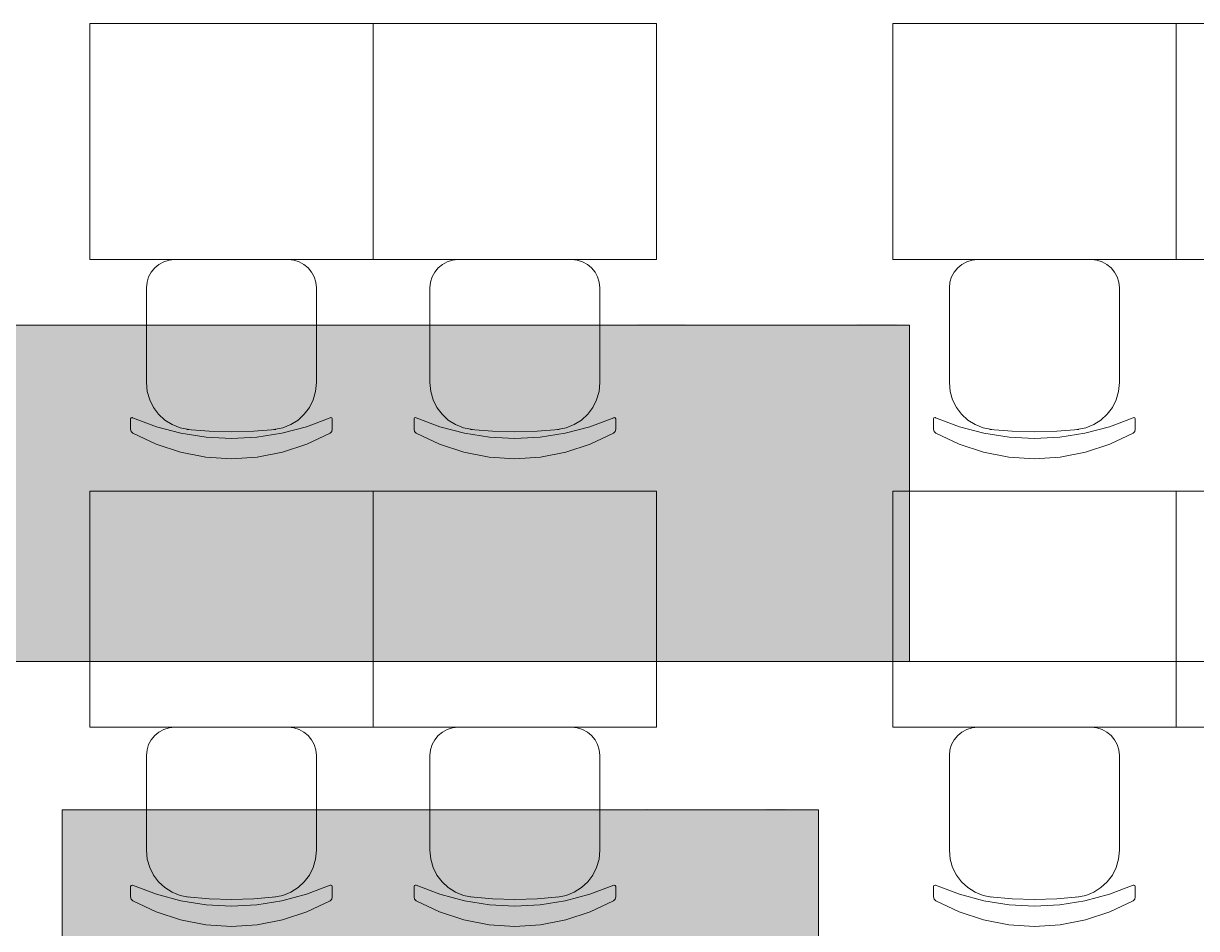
# Model space of a CAD drawing. Header units: millimetres. Extents: x 0 to 1189, y 0 to 841.
# Drawn here: x 262.12 to 286.95, y 503.91 to 523.07 of the extents above; entities that cross this region are included whole.
import ezdxf

# ---------------------------------------------------------------- set-up
doc = ezdxf.new("R2010")
doc.units = ezdxf.units.MM

msp = doc.modelspace()

# ---------------------------------------------------------------- hatches: boundary and pattern name
at = {"true_color": 0xffffff}
h = msp.add_hatch(color=7, dxfattribs=at)
h.dxf.hatch_style = 2
h.paths.add_polyline_path([(249.334381, 516.68456), (280.877429, 516.68456), (280.877429, 509.566549), (249.334381, 509.566549)])
at = {"true_color": 0x0077b0}
h = msp.add_hatch(color=144, dxfattribs=at)
h.dxf.hatch_style = 2
h.paths.add_polyline_path([(275.11937, 516.702081), (276.129748, 516.702081), (276.203473, 516.676519), (276.228415, 516.600106), (276.228415, 514.78275), (276.203473, 514.707991), (276.129748, 514.684082), (276.053335, 514.707991), (276.027773, 514.78275), (276.027773, 516.498683), (275.220794, 516.498683), (275.220794, 514.78275), (275.195507, 514.707991), (275.11937, 514.684082), (275.043233, 514.707991), (275.017946, 514.78275), (275.017946, 516.600106), (275.043233, 516.676519)])
h = msp.add_hatch(color=144, dxfattribs=at)
h.dxf.hatch_style = 2
h.paths.add_polyline_path([(276.633251, 514.78275), (276.633251, 516.600106), (276.658538, 516.676519), (276.734674, 516.702081), (276.810811, 516.676519), (276.836098, 516.600106), (276.836098, 515.894551), (277.643077, 515.894551), (277.643077, 516.600106), (277.66864, 516.676519), (277.745052, 516.702081), (277.818777, 516.676519), (277.84372, 516.600106), (277.84372, 514.78275), (277.818777, 514.707991), (277.745052, 514.684082), (277.66864, 514.707991), (277.643077, 514.78275), (277.643077, 515.691704), (276.836098, 515.691704), (276.836098, 514.78275), (276.810811, 514.707991), (276.734674, 514.684082), (276.658538, 514.707991)])
h = msp.add_hatch(color=144, dxfattribs=at)
h.dxf.hatch_style = 2
h.paths.add_polyline_path([(280.456036, 516.504195), (279.871748, 516.504195), (279.871748, 516.391747), (279.84715, 516.317746), (279.775836, 516.292528), (279.697288, 516.318091), (279.671657, 516.394503), (279.674413, 516.60617), (279.6997, 516.682306), (279.775836, 516.707593), (280.583367, 516.707593), (280.65723, 516.682651), (280.68479, 516.608926), (280.679278, 516.58357), (280.275789, 514.765662), (280.243474, 514.707233), (280.179326, 514.686838), (280.103396, 514.712332), (280.077902, 514.788262), (280.077902, 514.810862)])
h = msp.add_hatch(color=144, dxfattribs=at)
h.dxf.hatch_style = 2
h.paths.add_polyline_path([(279.156958, 515.186239), (278.349979, 515.186239), (278.273842, 515.211802), (278.248555, 515.288214), (278.273842, 515.364351), (278.349979, 515.389638), (279.156958, 515.389638), (279.233095, 515.364351), (279.258382, 515.288214), (279.233095, 515.211802)])
h = msp.add_hatch(color=144, dxfattribs=at)
h.paths.add_polyline_path([(264.42867, 513.408542), (264.551178, 513.482267), (264.662937, 513.50721), (264.724122, 513.525538), (264.778692, 513.577765), (264.819275, 513.644187), (264.83216, 513.710608), (264.817346, 513.788743), (264.77318, 513.854475), (264.707447, 513.897263), (264.629313, 513.910699), (264.550764, 513.89623), (264.485445, 513.854475), (264.443209, 513.788743), (264.42867, 513.710608)])
h.paths.add_polyline_path([(264.931379, 513.467522), (265.056367, 513.391523), (265.15407, 513.281212), (265.21491, 513.148506), (265.235649, 513.005053), (265.235649, 512.598256), (265.226184, 512.497823), (265.19796, 512.404573), (265.151236, 512.319281), (265.08627, 512.242722), (265.009711, 512.178187), (264.924419, 512.13241), (264.831169, 512.105133), (264.730736, 512.096099), (264.629097, 512.105133), (264.535675, 512.13241), (264.450211, 512.178187), (264.372446, 512.242722), (264.307911, 512.320443), (264.262134, 512.405606), (264.234858, 512.49821), (264.225823, 512.598256), (264.225823, 513.710608), (264.255313, 513.867084), (264.344334, 513.998343), (264.474008, 514.084746), (264.629313, 514.114098), (264.785789, 514.084401), (264.917047, 513.995587), (265.00345, 513.86674), (265.032802, 513.710608), (265.007308, 513.573149)])
h.paths.add_polyline_path([(265.032802, 512.601012), (265.032802, 513.005053), (265.011305, 513.120532), (264.945159, 513.219475), (264.847663, 513.285139), (264.730736, 513.306567), (264.61381, 513.285139), (264.516313, 513.219475), (264.450168, 513.120532), (264.42867, 513.005053), (264.42867, 512.601012), (264.450168, 512.483465), (264.516313, 512.386589), (264.61381, 512.319548), (264.730736, 512.296741), (264.847663, 512.319548), (264.945159, 512.386589), (265.011305, 512.484499)])
h = msp.add_hatch(color=144, dxfattribs=at)
h.paths.add_polyline_path([(262.120369, 512.598256), (262.120369, 513.002297), (262.129404, 513.103936), (262.156681, 513.197358), (262.202457, 513.282822), (262.266993, 513.360587), (262.344757, 513.425122), (262.430221, 513.470898), (262.523644, 513.498175), (262.625283, 513.50721), (262.820344, 513.471243), (262.983573, 513.363343), (263.048108, 513.285535), (263.093884, 513.199769), (263.121161, 513.105529), (263.130196, 513.002297), (263.130196, 512.598256), (263.12073, 512.49821), (263.092506, 512.405606), (263.045782, 512.320443), (262.980816, 512.242722), (262.904258, 512.178187), (262.818966, 512.13241), (262.725716, 512.105133), (262.625283, 512.096099), (262.523644, 512.105133), (262.430221, 512.13241), (262.344757, 512.178187), (262.266993, 512.242722), (262.202457, 512.320443), (262.156681, 512.405606), (262.129404, 512.49821)])
h.paths.add_polyline_path([(262.927349, 512.601012), (262.927349, 513.005053), (262.905851, 513.120532), (262.839705, 513.219475), (262.742209, 513.285139), (262.625283, 513.306567), (262.508356, 513.285139), (262.41086, 513.219475), (262.344714, 513.120532), (262.323217, 513.005053), (262.323217, 512.601012), (262.344714, 512.483465), (262.41086, 512.386589), (262.508356, 512.319548), (262.625283, 512.296741), (262.742209, 512.319548), (262.839705, 512.386589), (262.905851, 512.484499)])
h = msp.add_hatch(color=144, dxfattribs=at)
h.paths.add_polyline_path([(266.145137, 513.306567), (266.028211, 513.285139), (265.930715, 513.219475), (265.864569, 513.121566), (265.843072, 513.005053), (265.843072, 512.903078), (266.447203, 512.903078), (266.447203, 513.005053), (266.425706, 513.121566), (266.35956, 513.219475), (266.262064, 513.285139)])
h.paths.add_polyline_path([(265.843072, 512.700231), (265.843072, 512.499588), (265.857954, 512.422487), (265.902603, 512.355721), (265.967577, 512.311348), (266.043714, 512.296741), (266.548627, 512.296741), (266.624764, 512.271178), (266.650051, 512.194766), (266.624764, 512.120008), (266.548627, 512.096099), (266.043714, 512.096099), (265.887375, 512.124417), (265.758736, 512.211854), (265.669714, 512.341872), (265.640224, 512.499588), (265.640224, 513.002297), (265.649259, 513.103936), (265.676536, 513.197358), (265.722312, 513.282822), (265.786848, 513.360587), (265.864612, 513.425122), (265.950076, 513.470898), (266.043499, 513.498175), (266.145137, 513.50721), (266.340199, 513.471243), (266.503427, 513.363343), (266.567963, 513.285578), (266.613739, 513.200114), (266.641016, 513.106692), (266.650051, 513.005053), (266.650051, 512.700231)])
h = msp.add_hatch(color=144, dxfattribs=at)
h.paths.add_polyline_path([(267.054626, 513.408542), (267.079913, 513.482267), (267.156049, 513.50721), (267.660962, 513.50721), (267.817301, 513.477858), (267.945941, 513.391455), (268.034962, 513.260403), (268.064452, 513.10372), (268.064452, 512.499588), (268.034962, 512.342905), (267.945941, 512.211854), (267.817301, 512.124417), (267.660962, 512.096099), (267.257473, 512.096099), (267.257473, 511.587878), (267.232186, 511.51436), (267.156049, 511.489211), (267.079913, 511.51436), (267.054626, 511.587878)])
h.paths.add_polyline_path([(267.257473, 513.303811), (267.257473, 512.296741), (267.660962, 512.296741), (267.738133, 512.311348), (267.802074, 512.355721), (267.846722, 512.421453), (267.861605, 512.499588), (267.861605, 513.10372), (267.847066, 513.181855), (267.80483, 513.247587), (267.739511, 513.290582), (267.660962, 513.303811)])
h = msp.add_hatch(color=144, dxfattribs=at)
h.dxf.hatch_style = 2
h.paths.add_polyline_path([(269.095207, 512.801654), (269.462317, 512.251541), (269.478853, 512.194766), (269.453566, 512.120008), (269.37743, 512.096099), (269.328854, 512.106778), (269.293094, 512.138542), (268.97394, 512.6181), (268.654786, 512.138542), (268.619026, 512.106778), (268.570451, 512.096099), (268.499895, 512.124211), (268.469027, 512.194766), (268.485563, 512.251541), (268.852673, 512.801654), (268.485563, 513.349011), (268.469027, 513.408542), (268.494314, 513.482267), (268.570451, 513.50721), (268.619026, 513.49653), (268.654786, 513.464766), (268.97394, 512.985209), (269.293094, 513.464766), (269.328854, 513.49653), (269.37743, 513.50721), (269.453566, 513.483301), (269.478853, 513.408542), (269.462317, 513.349011)])
h = msp.add_hatch(color=144, dxfattribs=at)
h.paths.add_polyline_path([(270.690407, 513.303811), (270.286918, 513.303811), (270.20837, 513.289549), (270.143051, 513.247587), (270.100814, 513.181855), (270.086275, 513.10372), (270.086275, 512.499588), (270.101158, 512.422487), (270.145807, 512.355721), (270.210781, 512.311348), (270.286918, 512.296741), (270.489765, 512.296741), (270.566935, 512.311348), (270.630876, 512.355721), (270.675525, 512.421453), (270.690407, 512.499588)])
h.paths.add_polyline_path([(271.093897, 512.194766), (271.068955, 512.120008), (270.995229, 512.096099), (270.865625, 512.12173), (270.763719, 512.200278), (270.638524, 512.12173), (270.489765, 512.096099), (270.286918, 512.096099), (270.130579, 512.124417), (270.00194, 512.211854), (269.912918, 512.341872), (269.883428, 512.499588), (269.883428, 513.10372), (269.912918, 513.260403), (270.00194, 513.391455), (270.130579, 513.477858), (270.286918, 513.50721), (270.791831, 513.50721), (270.867968, 513.482267), (270.893255, 513.408542), (270.893255, 512.398165), (270.918817, 512.322028), (270.995229, 512.296741), (271.068955, 512.271178)])
h = msp.add_hatch(color=144, dxfattribs=at)
h.dxf.hatch_style = 2
h.paths.add_polyline_path([(272.189869, 512.194766), (272.189869, 513.408542), (272.215156, 513.482267), (272.291293, 513.50721), (272.796206, 513.50721), (272.950477, 513.477858), (273.081184, 513.391455), (273.170205, 513.260403), (273.199695, 513.10372), (273.199695, 512.194766), (273.174408, 512.120008), (273.098272, 512.096099), (273.022135, 512.120008), (272.996848, 512.194766), (272.996848, 513.10372), (272.98231, 513.181855), (272.940073, 513.247587), (272.874754, 513.290582), (272.796206, 513.303811), (272.392716, 513.303811), (272.392716, 512.194766), (272.367429, 512.120008), (272.291293, 512.096099), (272.215156, 512.120008)])
h = msp.add_hatch(color=144, dxfattribs=at)
h.paths.add_polyline_path([(273.60427, 513.408542), (273.629557, 513.482267), (273.705694, 513.50721), (274.210607, 513.50721), (274.366946, 513.477858), (274.495585, 513.391455), (274.584607, 513.260403), (274.614097, 513.10372), (274.614097, 512.499588), (274.584607, 512.342905), (274.495585, 512.211854), (274.366946, 512.124417), (274.210607, 512.096099), (273.807118, 512.096099), (273.807118, 511.587878), (273.781831, 511.51436), (273.705694, 511.489211), (273.629557, 511.51436), (273.60427, 511.587878)])
h.paths.add_polyline_path([(273.807118, 513.303811), (273.807118, 512.296741), (274.210607, 512.296741), (274.287777, 512.311348), (274.351718, 512.355721), (274.396367, 512.421453), (274.41125, 512.499588), (274.41125, 513.10372), (274.396711, 513.181855), (274.354474, 513.247587), (274.289155, 513.290582), (274.210607, 513.303811)])
h = msp.add_hatch(color=144, dxfattribs=at)
h.paths.add_polyline_path([(275.018672, 512.598256), (275.018672, 513.002297), (275.027706, 513.103936), (275.054983, 513.197358), (275.10076, 513.282822), (275.165295, 513.360587), (275.243059, 513.425122), (275.328524, 513.470898), (275.421946, 513.498175), (275.523585, 513.50721), (275.718646, 513.471243), (275.881875, 513.363343), (275.94641, 513.285535), (275.992187, 513.199769), (276.019463, 513.105529), (276.028498, 513.002297), (276.028498, 512.598256), (276.019033, 512.49821), (275.990809, 512.405606), (275.944085, 512.320443), (275.879119, 512.242722), (275.80256, 512.178187), (275.717268, 512.13241), (275.624018, 512.105133), (275.523585, 512.096099), (275.421946, 512.105133), (275.328524, 512.13241), (275.243059, 512.178187), (275.165295, 512.242722), (275.10076, 512.320443), (275.054983, 512.405606), (275.027706, 512.49821)])
h.paths.add_polyline_path([(275.825651, 512.601012), (275.825651, 513.005053), (275.804153, 513.120532), (275.738008, 513.219475), (275.640511, 513.285139), (275.523585, 513.306567), (275.406658, 513.285139), (275.309162, 513.219475), (275.243016, 513.120532), (275.221519, 513.005053), (275.221519, 512.601012), (275.243016, 512.483465), (275.309162, 512.386589), (275.406658, 512.319548), (275.523585, 512.296741), (275.640511, 512.319548), (275.738008, 512.386589), (275.804153, 512.484499)])
h = msp.add_hatch(color=144, dxfattribs=at)
h.paths.add_polyline_path([(276.937986, 513.306567), (276.82106, 513.285139), (276.723563, 513.219475), (276.657418, 513.121566), (276.63592, 513.005053), (276.63592, 512.903078), (277.240052, 512.903078), (277.240052, 513.005053), (277.218555, 513.121566), (277.152409, 513.219475), (277.054913, 513.285139)])
h.paths.add_polyline_path([(276.63592, 512.700231), (276.63592, 512.499588), (276.650803, 512.422487), (276.695451, 512.355721), (276.760426, 512.311348), (276.836563, 512.296741), (277.341476, 512.296741), (277.417612, 512.271178), (277.442899, 512.194766), (277.417612, 512.120008), (277.341476, 512.096099), (276.836563, 512.096099), (276.680224, 512.124417), (276.551584, 512.211854), (276.462563, 512.341872), (276.433073, 512.499588), (276.433073, 513.002297), (276.442108, 513.103936), (276.469384, 513.197358), (276.515161, 513.282822), (276.579696, 513.360587), (276.657461, 513.425122), (276.742925, 513.470898), (276.836347, 513.498175), (276.937986, 513.50721), (277.133048, 513.471243), (277.296276, 513.363343), (277.360811, 513.285578), (277.406588, 513.200114), (277.433865, 513.106692), (277.442899, 513.005053), (277.442899, 512.700231)])
h = msp.add_hatch(color=144, dxfattribs=at)
h.dxf.hatch_style = 2
h.paths.add_polyline_path([(278.453811, 512.598256), (278.050322, 513.117501), (278.050322, 512.194766), (278.025035, 512.120008), (277.948898, 512.096099), (277.872761, 512.120008), (277.847474, 512.194766), (277.847474, 513.408542), (277.872761, 513.482267), (277.948898, 513.50721), (277.99961, 513.491982), (278.050322, 513.444922), (278.453811, 512.925678), (278.857301, 513.444922), (278.908288, 513.491982), (278.959276, 513.50721), (279.033001, 513.482267), (279.057943, 513.408542), (279.057943, 512.194766), (279.033001, 512.120008), (278.959276, 512.096099), (278.882863, 512.120008), (278.857301, 512.194766), (278.857301, 513.117501)])
h = msp.add_hatch(color=144, dxfattribs=at)
h.paths.add_polyline_path([(280.269326, 513.303811), (279.865836, 513.303811), (279.787288, 513.289549), (279.721969, 513.247587), (279.679732, 513.181855), (279.665194, 513.10372), (279.665194, 512.499588), (279.680077, 512.422487), (279.724725, 512.355721), (279.7897, 512.311348), (279.865836, 512.296741), (280.068684, 512.296741), (280.145854, 512.311348), (280.209795, 512.355721), (280.254443, 512.421453), (280.269326, 512.499588)])
h.paths.add_polyline_path([(280.672816, 512.194766), (280.647873, 512.120008), (280.574148, 512.096099), (280.444543, 512.12173), (280.342638, 512.200278), (280.217443, 512.12173), (280.068684, 512.096099), (279.865836, 512.096099), (279.709498, 512.124417), (279.580858, 512.211854), (279.491837, 512.341872), (279.462347, 512.499588), (279.462347, 513.10372), (279.491837, 513.260403), (279.580858, 513.391455), (279.709498, 513.477858), (279.865836, 513.50721), (280.37075, 513.50721), (280.446886, 513.482267), (280.472173, 513.408542), (280.472173, 512.398165), (280.497736, 512.322028), (280.574148, 512.296741), (280.647873, 512.271178)])
h = msp.add_hatch(color=144, dxfattribs=at)
h.paths.add_polyline_path([(267.631823, 510.99212), (267.723669, 511.047242), (267.807661, 511.065983), (267.853205, 511.079832), (267.894201, 511.1189), (267.924656, 511.168509), (267.93444, 511.218118), (267.923347, 511.277098), (267.890343, 511.326157), (267.841078, 511.358541), (267.782305, 511.3686), (267.723531, 511.357714), (267.674266, 511.326157), (267.642709, 511.277098), (267.631823, 511.218118)])
h.paths.add_polyline_path([(268.008854, 511.036217), (268.102492, 510.979098), (268.175872, 510.89676), (268.221554, 510.79699), (268.237057, 510.688952), (268.237057, 510.384681), (268.208807, 510.239091), (268.125161, 510.117893), (268.003549, 510.034866), (267.858372, 510.00765), (267.712094, 510.034866), (267.589379, 510.117893), (267.506835, 510.239918), (267.479687, 510.384681), (267.479687, 511.218118), (267.501736, 511.335872), (267.568433, 511.434195), (267.665654, 511.499238), (267.782305, 511.521287), (267.899576, 511.498963), (267.99783, 511.43199), (268.062873, 511.335596), (268.084922, 511.218118), (268.065905, 511.115386)])
h.paths.add_polyline_path([(268.084922, 510.386335), (268.084922, 510.688952), (268.068661, 510.776044), (268.019327, 510.849907), (267.945878, 510.899447), (267.858372, 510.915501), (267.770867, 510.899447), (267.697417, 510.849907), (267.648084, 510.776044), (267.631823, 510.688952), (267.631823, 510.386335), (267.648084, 510.298071), (267.697417, 510.225931), (267.770867, 510.175288), (267.858372, 510.158131), (267.945878, 510.175288), (268.019327, 510.225931), (268.068661, 510.298898)])
h = msp.add_hatch(color=144, dxfattribs=at)
h.dxf.hatch_style = 2
h.paths.add_polyline_path([(262.884644, 510.536816), (263.1597, 510.123956), (263.172378, 510.081513), (263.153361, 510.025564), (263.09631, 510.00765), (263.03292, 510.03962), (262.793693, 510.399013), (262.554466, 510.03962), (262.491076, 510.00765), (262.438159, 510.028596), (262.415008, 510.081513), (262.427686, 510.123956), (262.702743, 510.536816), (262.427686, 510.947472), (262.415008, 510.99212), (262.434025, 511.047242), (262.491076, 511.065983), (262.554466, 511.034013), (262.793693, 510.67462), (263.03292, 511.034013), (263.09631, 511.065983), (263.153361, 511.048069), (263.172378, 510.99212), (263.1597, 510.947472)])
h = msp.add_hatch(color=144, dxfattribs=at)
h.paths.add_polyline_path([(263.854519, 510.915501), (263.767014, 510.899447), (263.693564, 510.849907), (263.644231, 510.776871), (263.62797, 510.688952), (263.62797, 510.612884), (264.081069, 510.612884), (264.081069, 510.688952), (264.064808, 510.776871), (264.015474, 510.849907), (263.942025, 510.899447)])
h.paths.add_polyline_path([(263.62797, 510.460749), (263.62797, 510.310267), (263.639132, 510.25232), (263.672618, 510.202229), (263.721608, 510.169225), (263.778452, 510.158131), (264.157136, 510.158131), (264.214187, 510.139046), (264.233204, 510.081513), (264.214187, 510.025564), (264.157136, 510.00765), (263.778452, 510.00765), (263.661181, 510.028803), (263.56458, 510.094191), (263.497883, 510.1921), (263.475834, 510.310267), (263.475834, 510.687298), (263.502982, 510.833508), (263.585526, 510.95574), (263.708241, 511.038767), (263.854519, 511.065983), (264.000798, 511.039042), (264.123512, 510.957945), (264.206057, 510.835437), (264.233204, 510.688952), (264.233204, 510.460749)])
h = msp.add_hatch(color=144, dxfattribs=at)
h.dxf.hatch_style = 2
h.paths.add_polyline_path([(264.991413, 510.384681), (264.688796, 510.773839), (264.688796, 510.081513), (264.669779, 510.025564), (264.612728, 510.00765), (264.555678, 510.025564), (264.536661, 510.081513), (264.536661, 510.99212), (264.555678, 511.047242), (264.612728, 511.065983), (264.650762, 511.054614), (264.688796, 511.019681), (264.991413, 510.629972), (265.29403, 511.019681), (265.33234, 511.054614), (265.370649, 511.065983), (265.425771, 511.047242), (265.444512, 510.99212), (265.444512, 510.081513), (265.425771, 510.025564), (265.370649, 510.00765), (265.313116, 510.025564), (265.29403, 510.081513), (265.29403, 510.773839)])
h = msp.add_hatch(color=144, dxfattribs=at)
h.paths.add_polyline_path([(266.353075, 510.310267), (266.331026, 510.192927), (266.265983, 510.094191), (266.167728, 510.028803), (266.050457, 510.00765), (265.823908, 510.00765), (265.766857, 510.025564), (265.74784, 510.081513), (265.74784, 510.99212), (265.766857, 511.047242), (265.823908, 511.065983), (265.880959, 511.047242), (265.899976, 510.99212), (265.899976, 510.612884), (266.050457, 510.612884), (266.167728, 510.590904), (266.265983, 510.526343), (266.331026, 510.427814)])
h.paths.add_polyline_path([(266.202593, 510.310267), (266.1915, 510.36904), (266.158496, 510.418305), (266.109231, 510.449862), (266.050457, 510.460749), (265.899976, 510.460749), (265.899976, 510.158131), (266.050457, 510.158131), (266.109231, 510.169225), (266.158496, 510.202229), (266.1915, 510.251494)])
h.paths.add_polyline_path([(266.50521, 510.99212), (266.524296, 511.047242), (266.581829, 511.065983), (266.63695, 511.047242), (266.655692, 510.99212), (266.655692, 510.081513), (266.63695, 510.025564), (266.581829, 510.00765), (266.524296, 510.025564), (266.50521, 510.081513)])
h = msp.add_hatch(color=144, dxfattribs=at)
h.dxf.hatch_style = 2
h.paths.add_polyline_path([(269.059031, 510.081513), (269.059031, 510.99212), (269.078048, 511.047242), (269.135099, 511.065983), (269.513784, 511.065983), (269.629608, 511.044003), (269.727655, 510.979442), (269.794352, 510.880706), (269.816401, 510.763366), (269.816401, 510.081513), (269.797384, 510.025564), (269.740333, 510.00765), (269.683282, 510.025564), (269.664265, 510.081513), (269.664265, 510.763366), (269.653379, 510.822139), (269.621822, 510.871404), (269.572557, 510.903581), (269.513784, 510.913848), (269.211166, 510.913848), (269.211166, 510.081513), (269.19215, 510.025564), (269.135099, 510.00765), (269.078048, 510.025564)])
h = msp.add_hatch(color=144, dxfattribs=at)
h.paths.add_polyline_path([(270.119857, 510.99212), (270.138874, 511.047242), (270.195925, 511.065983), (270.57461, 511.065983), (270.691881, 511.044003), (270.788481, 510.979442), (270.855178, 510.880706), (270.877227, 510.763366), (270.877227, 510.310267), (270.855178, 510.192927), (270.788481, 510.094191), (270.691881, 510.028803), (270.57461, 510.00765), (270.271993, 510.00765), (270.271993, 509.62676), (270.252976, 509.571156), (270.195925, 509.552346), (270.138874, 509.571156), (270.119857, 509.62676)])
h.paths.add_polyline_path([(270.271993, 510.913848), (270.271993, 510.158131), (270.57461, 510.158131), (270.632281, 510.169225), (270.680443, 510.202229), (270.71393, 510.251494), (270.725092, 510.310267), (270.725092, 510.763366), (270.714205, 510.822139), (270.682648, 510.871404), (270.633383, 510.903581), (270.57461, 510.913848)])
h = msp.add_hatch(color=144, dxfattribs=at)
h.dxf.hatch_style = 2
h.paths.add_polyline_path([(271.938053, 510.99212), (271.938053, 510.081513), (271.919036, 510.025564), (271.861986, 510.00765), (271.483301, 510.00765), (271.36603, 510.028803), (271.269429, 510.094191), (271.202732, 510.1921), (271.180684, 510.310267), (271.180684, 510.99212), (271.1997, 511.047242), (271.256751, 511.065983), (271.313802, 511.047242), (271.332819, 510.99212), (271.332819, 510.310267), (271.343981, 510.25232), (271.377467, 510.202229), (271.426457, 510.169225), (271.483301, 510.158131), (271.785918, 510.158131), (271.785918, 510.99212), (271.804935, 511.047242), (271.861986, 511.065983), (271.919036, 511.047242)])
h = msp.add_hatch(color=144, dxfattribs=at)
h.dxf.hatch_style = 2
h.paths.add_polyline_path([(272.696262, 510.384681), (272.393645, 510.773839), (272.393645, 510.081513), (272.374628, 510.025564), (272.317577, 510.00765), (272.260527, 510.025564), (272.24151, 510.081513), (272.24151, 510.99212), (272.260527, 511.047242), (272.317577, 511.065983), (272.355611, 511.054614), (272.393645, 511.019681), (272.696262, 510.629972), (272.99888, 511.019681), (273.037189, 511.054614), (273.075498, 511.065983), (273.13062, 511.047242), (273.149361, 510.99212), (273.149361, 510.081513), (273.13062, 510.025564), (273.075498, 510.00765), (273.017965, 510.025564), (272.99888, 510.081513), (272.99888, 510.773839)])
h = msp.add_hatch(color=144, dxfattribs=at)
h.paths.add_polyline_path([(273.831374, 510.915501), (273.743869, 510.899447), (273.670419, 510.849907), (273.621086, 510.776871), (273.604825, 510.688952), (273.604825, 510.612884), (274.057924, 510.612884), (274.057924, 510.688952), (274.041663, 510.776871), (273.992329, 510.849907), (273.91888, 510.899447)])
h.paths.add_polyline_path([(273.604825, 510.460749), (273.604825, 510.310267), (273.615987, 510.25232), (273.649473, 510.202229), (273.698462, 510.169225), (273.755306, 510.158131), (274.133991, 510.158131), (274.191042, 510.139046), (274.210059, 510.081513), (274.191042, 510.025564), (274.133991, 510.00765), (273.755306, 510.00765), (273.638035, 510.028803), (273.541435, 510.094191), (273.474738, 510.1921), (273.452689, 510.310267), (273.452689, 510.687298), (273.479837, 510.833508), (273.562381, 510.95574), (273.685095, 511.038767), (273.831374, 511.065983), (273.977653, 511.039042), (274.100367, 510.957945), (274.182912, 510.835437), (274.210059, 510.688952), (274.210059, 510.460749)])
h = msp.add_hatch(color=144, dxfattribs=at)
h.dxf.hatch_style = 2
h.paths.add_polyline_path([(275.270885, 510.99212), (275.270885, 510.081513), (275.251868, 510.025564), (275.194818, 510.00765), (275.137767, 510.025564), (275.11875, 510.081513), (275.11875, 510.460749), (274.816133, 510.460749), (274.700309, 510.482728), (274.602261, 510.547289), (274.535564, 510.644441), (274.513516, 510.758956), (274.513516, 510.99212), (274.532532, 511.047242), (274.589583, 511.065983), (274.646634, 511.047242), (274.665651, 510.99212), (274.665651, 510.765571), (274.676813, 510.706797), (274.710299, 510.657533), (274.759289, 510.624046), (274.816133, 510.612884), (275.11875, 510.612884), (275.11875, 510.99212), (275.137767, 511.047242), (275.194818, 511.065983), (275.251868, 511.047242)])
h = msp.add_hatch(color=144, dxfattribs=at)
h.paths.add_polyline_path([(276.179576, 510.913848), (275.876959, 510.913848), (275.818186, 510.902961), (275.768921, 510.871404), (275.737364, 510.822139), (275.726477, 510.763366), (275.726477, 510.310267), (275.737639, 510.25232), (275.771126, 510.202229), (275.820115, 510.169225), (275.876959, 510.158131), (276.029094, 510.158131), (276.086765, 510.169225), (276.134928, 510.202229), (276.168414, 510.251494), (276.179576, 510.310267)])
h.paths.add_polyline_path([(276.482193, 510.081513), (276.463452, 510.025564), (276.40833, 510.00765), (276.310972, 510.026942), (276.234698, 510.085922), (276.140578, 510.026942), (276.029094, 510.00765), (275.876959, 510.00765), (275.759688, 510.028803), (275.663087, 510.094191), (275.59639, 510.1921), (275.574342, 510.310267), (275.574342, 510.763366), (275.59639, 510.880706), (275.663087, 510.979442), (275.759688, 511.044003), (275.876959, 511.065983), (276.255644, 511.065983), (276.312695, 511.047242), (276.331712, 510.99212), (276.331712, 510.234199), (276.350797, 510.177148), (276.40833, 510.158131), (276.463452, 510.139046)])
h = msp.add_hatch(color=144, dxfattribs=at)
h.dxf.hatch_style = 2
h.paths.add_polyline_path([(276.937657, 510.460749), (276.937657, 510.081513), (276.91864, 510.025564), (276.861589, 510.00765), (276.804538, 510.025564), (276.785521, 510.081513), (276.785521, 510.99212), (276.804538, 511.047242), (276.861589, 511.065983), (276.91864, 511.047242), (276.937657, 510.99212), (276.937657, 510.612884), (277.390756, 510.612884), (277.390756, 510.99212), (277.409773, 511.047242), (277.466823, 511.065983), (277.523874, 511.047242), (277.542891, 510.99212), (277.542891, 510.081513), (277.523874, 510.025564), (277.466823, 510.00765), (277.409773, 510.025564), (277.390756, 510.081513), (277.390756, 510.460749)])
h = msp.add_hatch(color=144, dxfattribs=at)
h.dxf.hatch_style = 2
h.paths.add_polyline_path([(278.603717, 510.99212), (278.603717, 510.081513), (278.5847, 510.025564), (278.52765, 510.00765), (278.148965, 510.00765), (278.031694, 510.028803), (277.935093, 510.094191), (277.868396, 510.1921), (277.846348, 510.310267), (277.846348, 510.99212), (277.865364, 511.047242), (277.922415, 511.065983), (277.979466, 511.047242), (277.998483, 510.99212), (277.998483, 510.310267), (278.009645, 510.25232), (278.043131, 510.202229), (278.092121, 510.169225), (278.148965, 510.158131), (278.451582, 510.158131), (278.451582, 510.99212), (278.470599, 511.047242), (278.52765, 511.065983), (278.5847, 511.047242)])
h = msp.add_hatch(color=144, dxfattribs=at)
h.paths.add_polyline_path([(279.175616, 510.462954), (279.06992, 510.494993), (278.983241, 510.562172), (278.926191, 510.654914), (278.907174, 510.763366), (278.929222, 510.880706), (278.995919, 510.979442), (279.09252, 511.044003), (279.209791, 511.065983), (279.588476, 511.065983), (279.645527, 511.047242), (279.664544, 510.99212), (279.664544, 510.081513), (279.645527, 510.025564), (279.588476, 510.00765), (279.531425, 510.025564), (279.512408, 510.081513), (279.512408, 510.460749), (279.359721, 510.460749), (279.044426, 510.037415), (279.017141, 510.014471), (278.983241, 510.00765), (278.926191, 510.025564), (278.907174, 510.081513), (278.922057, 510.128366)])
h.paths.add_polyline_path([(279.059309, 510.763366), (279.070471, 510.705419), (279.103958, 510.655328), (279.152947, 510.621841), (279.209791, 510.610679), (279.512408, 510.610679), (279.512408, 510.913848), (279.209791, 510.913848), (279.151018, 510.902961), (279.101753, 510.871404), (279.070196, 510.822139)])
h = msp.add_hatch(color=144, dxfattribs=at)
h.dxf.hatch_style = 2
h.paths.add_polyline_path([(280.437635, 510.536816), (280.712692, 510.123956), (280.72537, 510.081513), (280.706353, 510.025564), (280.649302, 510.00765), (280.585912, 510.03962), (280.346685, 510.399013), (280.107457, 510.03962), (280.044068, 510.00765), (279.991151, 510.028596), (279.968, 510.081513), (279.980678, 510.123956), (280.255734, 510.536816), (279.980678, 510.947472), (279.968, 510.99212), (279.987017, 511.047242), (280.044068, 511.065983), (280.107457, 511.034013), (280.346685, 510.67462), (280.585912, 511.034013), (280.649302, 511.065983), (280.706353, 511.048069), (280.72537, 510.99212), (280.712692, 510.947472)])
at = {"true_color": 0xffffff}
h = msp.add_hatch(color=7, dxfattribs=at)
h.dxf.hatch_style = 2
h.paths.add_polyline_path([(262.933402, 506.425544), (278.947426, 506.425544), (278.947426, 501.248536), (262.933402, 501.248536)])
at = {"true_color": 0x0077b0}
h = msp.add_hatch(color=144, dxfattribs=at)
h.paths.add_polyline_path([(275.7138, 505.029061), (275.7138, 505.83604), (275.68431, 505.992723), (275.595289, 506.123775), (275.466649, 506.210178), (275.31031, 506.23953), (275.153834, 506.210178), (275.022576, 506.123775), (274.935139, 505.992723), (274.906821, 505.83604), (274.906821, 505.029061), (274.935139, 504.872723), (275.022576, 504.744083), (275.153834, 504.655062), (275.31031, 504.625572), (275.466649, 504.655062), (275.595289, 504.744083), (275.68431, 504.872723)])
h.paths.add_polyline_path([(275.914442, 505.029061), (275.903289, 504.908405), (275.869863, 504.79638), (275.814216, 504.693345), (275.7364, 504.599665), (275.644631, 504.522365), (275.542579, 504.467855), (275.430915, 504.435566), (275.31031, 504.424929), (275.188578, 504.435566), (275.076871, 504.467855), (274.974672, 504.522365), (274.881465, 504.599665), (274.803735, 504.693345), (274.748277, 504.79638), (274.715041, 504.908405), (274.703974, 505.029061), (274.703974, 505.83604), (274.715041, 505.957773), (274.748277, 506.06948), (274.803735, 506.171679), (274.881465, 506.264886), (274.974672, 506.342702), (275.076871, 506.398349), (275.188578, 506.431775), (275.31031, 506.442928), (275.430966, 506.431818), (275.542992, 506.398693), (275.646026, 506.343865), (275.739707, 506.267642), (275.815611, 506.174004), (275.870276, 506.070858), (275.90334, 505.958204), (275.914442, 505.83604)])
h = msp.add_hatch(color=144, dxfattribs=at)
h.dxf.hatch_style = 2
h.paths.add_polyline_path([(278.238512, 505.432551), (278.035113, 505.432551), (277.961595, 505.457838), (277.936446, 505.533974), (277.961595, 505.610111), (278.035113, 505.635398), (278.238512, 505.635398), (278.355438, 505.658136), (278.452934, 505.723041), (278.51908, 505.820951), (278.540578, 505.937464), (278.51908, 506.054391), (278.452934, 506.151887), (278.355438, 506.218033), (278.238512, 506.23953), (277.835022, 506.23953), (277.758885, 506.265024), (277.733598, 506.340954), (277.758885, 506.417366), (277.835022, 506.442928), (278.238512, 506.442928), (278.338945, 506.433894), (278.432195, 506.406617), (278.517487, 506.36084), (278.594046, 506.296305), (278.659011, 506.217835), (278.705736, 506.131561), (278.733959, 506.037949), (278.743425, 505.937464), (278.730799, 505.818453), (278.692851, 505.711328), (278.629478, 505.616398), (278.540578, 505.533974), (278.629478, 505.451551), (278.692851, 505.356621), (278.730799, 505.249496), (278.743425, 505.130485), (278.743425, 504.927086), (278.733959, 504.827041), (278.705736, 504.734437), (278.659011, 504.649274), (278.594046, 504.571553), (278.516324, 504.507017), (278.431161, 504.461241), (278.338557, 504.433964), (278.238512, 504.424929), (277.835022, 504.424929), (277.758885, 504.448838), (277.733598, 504.523597), (277.758885, 504.600009), (277.835022, 504.625572), (278.238512, 504.625572), (278.355438, 504.648378), (278.452934, 504.71542), (278.51908, 504.812296), (278.540578, 504.929843), (278.540578, 505.130485), (278.51908, 505.247411), (278.452934, 505.344908), (278.355438, 505.411053)])
h = msp.add_hatch(color=144, dxfattribs=at)
h.dxf.hatch_style = 2
h.paths.add_polyline_path([(277.227424, 504.927086), (276.420445, 504.927086), (276.344309, 504.952649), (276.319022, 505.029061), (276.344309, 505.105198), (276.420445, 505.130485), (277.227424, 505.130485), (277.303561, 505.105198), (277.328848, 505.029061), (277.303561, 504.952649)])

# ---------------------------------------------------------------- linework, layer by layer
at = {"color": 253, "lineweight": 0, "true_color": 0x999999}
for points in [[(263.518403, 518.074562), (263.518403, 523.07457)], [(263.518403, 523.07457), (269.518412, 523.07457)], [(269.518412, 523.07457), (269.518412, 518.074562)], [(269.518412, 518.074562), (269.518412, 523.07457)], [(269.518412, 523.07457), (275.518421, 523.07457)], [(275.518421, 523.07457), (275.518421, 518.074562)], [(280.518429, 518.074562), (280.518429, 523.07457)], [(280.518429, 523.07457), (286.518438, 523.07457)], [(286.518438, 523.07457), (286.518438, 518.074562)], [(286.518438, 518.074562), (286.518438, 523.07457)], [(286.518438, 523.07457), (292.518447, 523.07457)], [(269.518412, 518.074562), (263.518403, 518.074562)], [(264.719404, 517.474561), (264.73161, 517.595663), (264.766608, 517.708374), (264.821973, 517.810304), (264.89528, 517.899062), (264.984102, 517.972257), (265.086014, 518.0275), (265.198591, 518.062398), (265.319405, 518.074562)], [(264.719404, 517.474561), (264.73161, 517.595663), (264.766608, 517.708374), (264.821973, 517.810304), (264.89528, 517.899062), (264.984102, 517.972257), (265.086014, 518.0275), (265.198591, 518.062398), (265.319405, 518.074562)], [(265.318405, 518.074562), (267.719409, 518.074562)], [(265.318405, 518.074562), (267.719409, 518.074562)], [(267.719409, 518.074562), (267.840224, 518.062398), (267.9528, 518.0275), (268.054712, 517.972257), (268.143535, 517.899062), (268.216841, 517.810304), (268.272207, 517.708374), (268.307205, 517.595663), (268.31941, 517.474561)], [(267.719409, 518.074562), (267.840224, 518.062398), (267.9528, 518.0275), (268.054712, 517.972257), (268.143535, 517.899062), (268.216841, 517.810304), (268.272207, 517.708374), (268.307205, 517.595663), (268.31941, 517.474561)], [(275.518421, 518.074562), (269.518412, 518.074562)], [(270.719414, 517.474561), (270.731619, 517.595663), (270.766617, 517.708374), (270.821982, 517.810304), (270.895289, 517.899062), (270.984111, 517.972257), (271.086024, 518.0275), (271.1986, 518.062398), (271.319415, 518.074562)], [(270.719414, 517.474561), (270.731619, 517.595663), (270.766617, 517.708374), (270.821982, 517.810304), (270.895289, 517.899062), (270.984111, 517.972257), (271.086024, 518.0275), (271.1986, 518.062398), (271.319415, 518.074562)], [(271.318415, 518.074562), (273.719418, 518.074562)], [(271.318415, 518.074562), (273.719418, 518.074562)], [(273.719418, 518.074562), (273.840233, 518.062398), (273.952809, 518.0275), (274.054721, 517.972257), (274.143544, 517.899062), (274.216851, 517.810304), (274.272216, 517.708374), (274.307214, 517.595663), (274.319419, 517.474561)], [(273.719418, 518.074562), (273.840233, 518.062398), (273.952809, 518.0275), (274.054721, 517.972257), (274.143544, 517.899062), (274.216851, 517.810304), (274.272216, 517.708374), (274.307214, 517.595663), (274.319419, 517.474561)], [(286.518438, 518.074562), (280.518429, 518.074562)], [(281.71943, 517.474561), (281.731636, 517.595663), (281.766634, 517.708374), (281.821999, 517.810304), (281.895306, 517.899062), (281.984128, 517.972257), (282.08604, 518.0275), (282.198617, 518.062398), (282.319431, 518.074562)], [(281.71943, 517.474561), (281.731636, 517.595663), (281.766634, 517.708374), (281.821999, 517.810304), (281.895306, 517.899062), (281.984128, 517.972257), (282.08604, 518.0275), (282.198617, 518.062398), (282.319431, 518.074562)], [(282.318431, 518.074562), (284.719435, 518.074562)], [(282.318431, 518.074562), (284.719435, 518.074562)], [(284.719435, 518.074562), (284.84025, 518.062398), (284.952826, 518.0275), (285.054738, 517.972257), (285.143561, 517.899062), (285.216867, 517.810304), (285.272233, 517.708374), (285.307231, 517.595663), (285.319436, 517.474561)], [(284.719435, 518.074562), (284.84025, 518.062398), (284.952826, 518.0275), (285.054738, 517.972257), (285.143561, 517.899062), (285.216867, 517.810304), (285.272233, 517.708374), (285.307231, 517.595663), (285.319436, 517.474561)], [(292.518447, 518.074562), (286.518438, 518.074562)], [(264.719404, 517.474561), (264.719404, 515.471558)], [(264.719404, 517.474561), (264.719404, 515.471558)], [(268.31941, 517.474561), (268.31941, 515.471558)], [(268.31941, 517.474561), (268.31941, 515.471558)], [(270.719414, 517.474561), (270.719414, 515.471558)], [(270.719414, 517.474561), (270.719414, 515.471558)], [(274.319419, 517.474561), (274.319419, 515.471558)], [(274.319419, 517.474561), (274.319419, 515.471558)], [(281.71943, 517.474561), (281.71943, 515.471558)], [(281.71943, 517.474561), (281.71943, 515.471558)], [(285.319436, 517.474561), (285.319436, 515.471558)], [(285.319436, 517.474561), (285.319436, 515.471558)], [(265.619406, 514.476557), (265.434021, 514.513199), (265.263202, 514.581822), (265.110079, 514.678969), (264.97778, 514.801182), (264.869434, 514.945005), (264.78817, 515.10698), (264.737117, 515.28365), (264.719404, 515.471558)], [(265.619406, 514.476557), (265.434021, 514.513199), (265.263202, 514.581822), (265.110079, 514.678969), (264.97778, 514.801182), (264.869434, 514.945005), (264.78817, 515.10698), (264.737117, 515.28365), (264.719404, 515.471558)], [(268.31941, 515.471558), (268.301697, 515.28365), (268.250644, 515.10698), (268.16938, 514.945005), (268.061035, 514.801182), (267.928736, 514.678969), (267.775612, 514.581822), (267.604794, 514.513199), (267.419409, 514.476557)], [(268.31941, 515.471558), (268.301697, 515.28365), (268.250644, 515.10698), (268.16938, 514.945005), (268.061035, 514.801182), (267.928736, 514.678969), (267.775612, 514.581822), (267.604794, 514.513199), (267.419409, 514.476557)], [(271.619415, 514.476557), (271.43403, 514.513199), (271.263211, 514.581822), (271.110088, 514.678969), (270.977789, 514.801182), (270.869443, 514.945005), (270.788179, 515.10698), (270.737127, 515.28365), (270.719414, 515.471558)], [(271.619415, 514.476557), (271.43403, 514.513199), (271.263211, 514.581822), (271.110088, 514.678969), (270.977789, 514.801182), (270.869443, 514.945005), (270.788179, 515.10698), (270.737127, 515.28365), (270.719414, 515.471558)], [(274.319419, 515.471558), (274.301706, 515.28365), (274.250653, 515.10698), (274.16939, 514.945005), (274.061044, 514.801182), (273.928745, 514.678969), (273.775621, 514.581822), (273.604803, 514.513199), (273.419418, 514.476557)], [(274.319419, 515.471558), (274.301706, 515.28365), (274.250653, 515.10698), (274.16939, 514.945005), (274.061044, 514.801182), (273.928745, 514.678969), (273.775621, 514.581822), (273.604803, 514.513199), (273.419418, 514.476557)], [(282.619432, 514.476557), (282.434047, 514.513199), (282.263228, 514.581822), (282.110105, 514.678969), (281.977806, 514.801182), (281.86946, 514.945005), (281.788196, 515.10698), (281.737143, 515.28365), (281.71943, 515.471558)], [(282.619432, 514.476557), (282.434047, 514.513199), (282.263228, 514.581822), (282.110105, 514.678969), (281.977806, 514.801182), (281.86946, 514.945005), (281.788196, 515.10698), (281.737143, 515.28365), (281.71943, 515.471558)], [(285.319436, 515.471558), (285.301723, 515.28365), (285.25067, 515.10698), (285.169406, 514.945005), (285.061061, 514.801182), (284.928761, 514.678969), (284.775638, 514.581822), (284.60482, 514.513199), (284.419435, 514.476557)], [(285.319436, 515.471558), (285.301723, 515.28365), (285.25067, 515.10698), (285.169406, 514.945005), (285.061061, 514.801182), (284.928761, 514.678969), (284.775638, 514.581822), (284.60482, 514.513199), (284.419435, 514.476557)], [(264.384404, 514.701557), (264.393029, 514.722932), (264.414404, 514.731557), (264.427404, 514.728557)], [(264.384404, 514.701557), (264.393029, 514.722932), (264.414404, 514.731557), (264.427404, 514.728557)], [(264.384404, 514.484557), (264.384404, 514.701557)], [(264.384404, 514.484557), (264.384404, 514.701557)], [(268.61141, 514.728557), (268.107347, 514.538041), (267.587909, 514.400682), (267.057221, 514.31751), (266.519407, 514.289556), (265.981594, 514.31751), (265.450906, 514.400682), (264.931467, 514.538041), (264.427404, 514.728557)], [(268.61141, 514.728557), (268.107347, 514.538041), (267.587909, 514.400682), (267.057221, 514.31751), (266.519407, 514.289556), (265.981594, 514.31751), (265.450906, 514.400682), (264.931467, 514.538041), (264.427404, 514.728557)], [(268.61141, 514.728557), (268.62441, 514.731557), (268.645785, 514.722932), (268.65441, 514.701557)], [(268.61141, 514.728557), (268.62441, 514.731557), (268.645785, 514.722932), (268.65441, 514.701557)], [(268.65441, 514.484557), (268.65441, 514.701557)], [(268.65441, 514.484557), (268.65441, 514.701557)], [(270.384413, 514.701557), (270.393038, 514.722932), (270.414413, 514.731557), (270.427413, 514.728557)], [(270.384413, 514.701557), (270.393038, 514.722932), (270.414413, 514.731557), (270.427413, 514.728557)], [(270.384413, 514.484557), (270.384413, 514.701557)], [(270.384413, 514.484557), (270.384413, 514.701557)], [(274.61142, 514.728557), (274.107356, 514.538041), (273.587918, 514.400682), (273.05723, 514.31751), (272.519416, 514.289556), (271.981603, 514.31751), (271.450915, 514.400682), (270.931476, 514.538041), (270.427413, 514.728557)], [(274.61142, 514.728557), (274.107356, 514.538041), (273.587918, 514.400682), (273.05723, 514.31751), (272.519416, 514.289556), (271.981603, 514.31751), (271.450915, 514.400682), (270.931476, 514.538041), (270.427413, 514.728557)], [(274.61142, 514.728557), (274.62442, 514.731557), (274.645795, 514.722932), (274.65442, 514.701557)], [(274.61142, 514.728557), (274.62442, 514.731557), (274.645795, 514.722932), (274.65442, 514.701557)], [(274.65442, 514.484557), (274.65442, 514.701557)], [(274.65442, 514.484557), (274.65442, 514.701557)], [(281.38443, 514.701557), (281.393055, 514.722932), (281.41443, 514.731557), (281.42743, 514.728557)], [(281.38443, 514.701557), (281.393055, 514.722932), (281.41443, 514.731557), (281.42743, 514.728557)], [(281.38443, 514.484557), (281.38443, 514.701557)], [(281.38443, 514.484557), (281.38443, 514.701557)], [(285.611436, 514.728557), (285.107373, 514.538041), (284.587935, 514.400682), (284.057246, 514.31751), (283.519433, 514.289556), (282.98162, 514.31751), (282.450932, 514.400682), (281.931493, 514.538041), (281.42743, 514.728557)], [(285.611436, 514.728557), (285.107373, 514.538041), (284.587935, 514.400682), (284.057246, 514.31751), (283.519433, 514.289556), (282.98162, 514.31751), (282.450932, 514.400682), (281.931493, 514.538041), (281.42743, 514.728557)], [(285.611436, 514.728557), (285.624436, 514.731557), (285.645811, 514.722932), (285.654436, 514.701557)], [(285.611436, 514.728557), (285.624436, 514.731557), (285.645811, 514.722932), (285.654436, 514.701557)], [(285.654436, 514.484557), (285.654436, 514.701557)], [(285.654436, 514.484557), (285.654436, 514.701557)], [(264.431404, 514.400557), (264.397029, 514.436557), (264.384404, 514.484557)], [(264.431404, 514.400557), (264.397029, 514.436557), (264.384404, 514.484557)], [(268.60741, 514.400557), (268.114378, 514.166259), (267.597909, 513.996931), (267.064189, 513.894165), (266.519407, 513.859556), (265.974625, 513.894165), (265.440906, 513.996931), (264.924436, 514.166259), (264.431404, 514.400557)], [(268.60741, 514.400557), (268.114378, 514.166259), (267.597909, 513.996931), (267.064189, 513.894165), (266.519407, 513.859556), (265.974625, 513.894165), (265.440906, 513.996931), (264.924436, 514.166259), (264.431404, 514.400557)], [(267.460409, 514.481557), (266.991033, 514.440182), (266.519407, 514.426557), (266.047781, 514.440182), (265.578406, 514.481557)], [(267.460409, 514.481557), (266.991033, 514.440182), (266.519407, 514.426557), (266.047781, 514.440182), (265.578406, 514.481557)], [(268.65441, 514.484557), (268.641785, 514.436557), (268.60741, 514.400557)], [(268.65441, 514.484557), (268.641785, 514.436557), (268.60741, 514.400557)], [(270.431413, 514.400557), (270.397038, 514.436557), (270.384413, 514.484557)], [(270.431413, 514.400557), (270.397038, 514.436557), (270.384413, 514.484557)], [(274.60742, 514.400557), (274.114388, 514.166259), (273.597918, 513.996931), (273.064198, 513.894165), (272.519416, 513.859556), (271.974634, 513.894165), (271.440915, 513.996931), (270.924445, 514.166259), (270.431413, 514.400557)], [(274.60742, 514.400557), (274.114388, 514.166259), (273.597918, 513.996931), (273.064198, 513.894165), (272.519416, 513.859556), (271.974634, 513.894165), (271.440915, 513.996931), (270.924445, 514.166259), (270.431413, 514.400557)], [(273.460418, 514.481557), (272.991042, 514.440182), (272.519416, 514.426557), (272.047791, 514.440182), (271.578415, 514.481557)], [(273.460418, 514.481557), (272.991042, 514.440182), (272.519416, 514.426557), (272.047791, 514.440182), (271.578415, 514.481557)], [(274.65442, 514.484557), (274.641795, 514.436557), (274.60742, 514.400557)], [(274.65442, 514.484557), (274.641795, 514.436557), (274.60742, 514.400557)], [(281.43143, 514.400557), (281.397055, 514.436557), (281.38443, 514.484557)], [(281.43143, 514.400557), (281.397055, 514.436557), (281.38443, 514.484557)], [(285.607436, 514.400557), (285.114404, 514.166259), (284.597935, 513.996931), (284.064215, 513.894165), (283.519433, 513.859556), (282.974651, 513.894165), (282.440932, 513.996931), (281.924462, 514.166259), (281.43143, 514.400557)], [(285.607436, 514.400557), (285.114404, 514.166259), (284.597935, 513.996931), (284.064215, 513.894165), (283.519433, 513.859556), (282.974651, 513.894165), (282.440932, 513.996931), (281.924462, 514.166259), (281.43143, 514.400557)], [(284.460435, 514.481557), (283.991059, 514.440182), (283.519433, 514.426557), (283.047807, 514.440182), (282.578432, 514.481557)], [(284.460435, 514.481557), (283.991059, 514.440182), (283.519433, 514.426557), (283.047807, 514.440182), (282.578432, 514.481557)], [(285.654436, 514.484557), (285.641811, 514.436557), (285.607436, 514.400557)], [(285.654436, 514.484557), (285.641811, 514.436557), (285.607436, 514.400557)], [(263.518403, 508.174547), (263.518403, 513.174555)], [(263.518403, 513.174555), (269.518412, 513.174555)], [(269.518412, 513.174555), (269.518412, 508.174547)], [(269.518412, 508.174547), (269.518412, 513.174555)], [(269.518412, 513.174555), (275.518421, 513.174555)], [(275.518421, 513.174555), (275.518421, 508.174547)], [(280.518429, 508.174547), (280.518429, 513.174555)], [(280.518429, 513.174555), (286.518438, 513.174555)], [(286.518438, 513.174555), (286.518438, 508.174547)], [(286.518438, 508.174547), (286.518438, 513.174555)], [(286.518438, 513.174555), (292.518447, 513.174555)], [(269.518412, 508.174547), (263.518403, 508.174547)], [(264.719404, 507.574546), (264.73161, 507.695648), (264.766608, 507.808359), (264.821973, 507.910289), (264.89528, 507.999047), (264.984102, 508.072242), (265.086014, 508.127484), (265.198591, 508.162383), (265.319405, 508.174547)], [(264.719404, 507.574546), (264.73161, 507.695648), (264.766608, 507.808359), (264.821973, 507.910289), (264.89528, 507.999047), (264.984102, 508.072242), (265.086014, 508.127484), (265.198591, 508.162383), (265.319405, 508.174547)], [(265.318405, 508.174547), (267.719409, 508.174547)], [(265.318405, 508.174547), (267.719409, 508.174547)], [(267.719409, 508.174547), (267.840224, 508.162383), (267.9528, 508.127484), (268.054712, 508.072242), (268.143535, 507.999047), (268.216841, 507.910289), (268.272207, 507.808359), (268.307205, 507.695648), (268.31941, 507.574546)], [(267.719409, 508.174547), (267.840224, 508.162383), (267.9528, 508.127484), (268.054712, 508.072242), (268.143535, 507.999047), (268.216841, 507.910289), (268.272207, 507.808359), (268.307205, 507.695648), (268.31941, 507.574546)], [(275.518421, 508.174547), (269.518412, 508.174547)], [(270.719414, 507.574546), (270.731619, 507.695648), (270.766617, 507.808359), (270.821982, 507.910289), (270.895289, 507.999047), (270.984111, 508.072242), (271.086024, 508.127484), (271.1986, 508.162383), (271.319415, 508.174547)], [(270.719414, 507.574546), (270.731619, 507.695648), (270.766617, 507.808359), (270.821982, 507.910289), (270.895289, 507.999047), (270.984111, 508.072242), (271.086024, 508.127484), (271.1986, 508.162383), (271.319415, 508.174547)], [(271.318415, 508.174547), (273.719418, 508.174547)], [(271.318415, 508.174547), (273.719418, 508.174547)], [(273.719418, 508.174547), (273.840233, 508.162383), (273.952809, 508.127484), (274.054721, 508.072242), (274.143544, 507.999047), (274.216851, 507.910289), (274.272216, 507.808359), (274.307214, 507.695648), (274.319419, 507.574546)], [(273.719418, 508.174547), (273.840233, 508.162383), (273.952809, 508.127484), (274.054721, 508.072242), (274.143544, 507.999047), (274.216851, 507.910289), (274.272216, 507.808359), (274.307214, 507.695648), (274.319419, 507.574546)], [(286.518438, 508.174547), (280.518429, 508.174547)], [(281.71943, 507.574546), (281.731636, 507.695648), (281.766634, 507.808359), (281.821999, 507.910289), (281.895306, 507.999047), (281.984128, 508.072242), (282.08604, 508.127484), (282.198617, 508.162383), (282.319431, 508.174547)], [(281.71943, 507.574546), (281.731636, 507.695648), (281.766634, 507.808359), (281.821999, 507.910289), (281.895306, 507.999047), (281.984128, 508.072242), (282.08604, 508.127484), (282.198617, 508.162383), (282.319431, 508.174547)], [(282.318431, 508.174547), (284.719435, 508.174547)], [(282.318431, 508.174547), (284.719435, 508.174547)], [(284.719435, 508.174547), (284.84025, 508.162383), (284.952826, 508.127484), (285.054738, 508.072242), (285.143561, 507.999047), (285.216867, 507.910289), (285.272233, 507.808359), (285.307231, 507.695648), (285.319436, 507.574546)], [(284.719435, 508.174547), (284.84025, 508.162383), (284.952826, 508.127484), (285.054738, 508.072242), (285.143561, 507.999047), (285.216867, 507.910289), (285.272233, 507.808359), (285.307231, 507.695648), (285.319436, 507.574546)], [(292.518447, 508.174547), (286.518438, 508.174547)], [(264.719404, 507.574546), (264.719404, 505.571543)], [(264.719404, 507.574546), (264.719404, 505.571543)], [(268.31941, 507.574546), (268.31941, 505.571543)], [(268.31941, 507.574546), (268.31941, 505.571543)], [(270.719414, 507.574546), (270.719414, 505.571543)], [(270.719414, 507.574546), (270.719414, 505.571543)], [(274.319419, 507.574546), (274.319419, 505.571543)], [(274.319419, 507.574546), (274.319419, 505.571543)], [(281.71943, 507.574546), (281.71943, 505.571543)], [(281.71943, 507.574546), (281.71943, 505.571543)], [(285.319436, 507.574546), (285.319436, 505.571543)], [(285.319436, 507.574546), (285.319436, 505.571543)], [(265.619406, 504.576542), (265.434021, 504.613184), (265.263202, 504.681807), (265.110079, 504.778954), (264.97778, 504.901167), (264.869434, 505.04499), (264.78817, 505.206964), (264.737117, 505.383635), (264.719404, 505.571543)], [(265.619406, 504.576542), (265.434021, 504.613184), (265.263202, 504.681807), (265.110079, 504.778954), (264.97778, 504.901167), (264.869434, 505.04499), (264.78817, 505.206964), (264.737117, 505.383635), (264.719404, 505.571543)], [(268.31941, 505.571543), (268.301697, 505.383635), (268.250644, 505.206964), (268.16938, 505.04499), (268.061035, 504.901167), (267.928736, 504.778954), (267.775612, 504.681807), (267.604794, 504.613184), (267.419409, 504.576542)], [(268.31941, 505.571543), (268.301697, 505.383635), (268.250644, 505.206964), (268.16938, 505.04499), (268.061035, 504.901167), (267.928736, 504.778954), (267.775612, 504.681807), (267.604794, 504.613184), (267.419409, 504.576542)], [(271.619415, 504.576542), (271.43403, 504.613184), (271.263211, 504.681807), (271.110088, 504.778954), (270.977789, 504.901167), (270.869443, 505.04499), (270.788179, 505.206964), (270.737127, 505.383635), (270.719414, 505.571543)], [(271.619415, 504.576542), (271.43403, 504.613184), (271.263211, 504.681807), (271.110088, 504.778954), (270.977789, 504.901167), (270.869443, 505.04499), (270.788179, 505.206964), (270.737127, 505.383635), (270.719414, 505.571543)], [(274.319419, 505.571543), (274.301706, 505.383635), (274.250653, 505.206964), (274.16939, 505.04499), (274.061044, 504.901167), (273.928745, 504.778954), (273.775621, 504.681807), (273.604803, 504.613184), (273.419418, 504.576542)], [(274.319419, 505.571543), (274.301706, 505.383635), (274.250653, 505.206964), (274.16939, 505.04499), (274.061044, 504.901167), (273.928745, 504.778954), (273.775621, 504.681807), (273.604803, 504.613184), (273.419418, 504.576542)], [(282.619432, 504.576542), (282.434047, 504.613184), (282.263228, 504.681807), (282.110105, 504.778954), (281.977806, 504.901167), (281.86946, 505.04499), (281.788196, 505.206964), (281.737143, 505.383635), (281.71943, 505.571543)], [(282.619432, 504.576542), (282.434047, 504.613184), (282.263228, 504.681807), (282.110105, 504.778954), (281.977806, 504.901167), (281.86946, 505.04499), (281.788196, 505.206964), (281.737143, 505.383635), (281.71943, 505.571543)], [(285.319436, 505.571543), (285.301723, 505.383635), (285.25067, 505.206964), (285.169406, 505.04499), (285.061061, 504.901167), (284.928761, 504.778954), (284.775638, 504.681807), (284.60482, 504.613184), (284.419435, 504.576542)], [(285.319436, 505.571543), (285.301723, 505.383635), (285.25067, 505.206964), (285.169406, 505.04499), (285.061061, 504.901167), (284.928761, 504.778954), (284.775638, 504.681807), (284.60482, 504.613184), (284.419435, 504.576542)], [(264.384404, 504.801542), (264.393029, 504.822917), (264.414404, 504.831542), (264.427404, 504.828542)], [(264.384404, 504.801542), (264.393029, 504.822917), (264.414404, 504.831542), (264.427404, 504.828542)], [(264.384404, 504.584542), (264.384404, 504.801542)], [(264.384404, 504.584542), (264.384404, 504.801542)], [(268.61141, 504.828542), (268.107347, 504.638026), (267.587909, 504.500666), (267.057221, 504.417494), (266.519407, 504.389541), (265.981594, 504.417494), (265.450906, 504.500666), (264.931467, 504.638026), (264.427404, 504.828542)], [(268.61141, 504.828542), (268.107347, 504.638026), (267.587909, 504.500666), (267.057221, 504.417494), (266.519407, 504.389541), (265.981594, 504.417494), (265.450906, 504.500666), (264.931467, 504.638026), (264.427404, 504.828542)], [(268.61141, 504.828542), (268.62441, 504.831542), (268.645785, 504.822917), (268.65441, 504.801542)], [(268.61141, 504.828542), (268.62441, 504.831542), (268.645785, 504.822917), (268.65441, 504.801542)], [(268.65441, 504.584542), (268.65441, 504.801542)], [(268.65441, 504.584542), (268.65441, 504.801542)], [(270.384413, 504.801542), (270.393038, 504.822917), (270.414413, 504.831542), (270.427413, 504.828542)], [(270.384413, 504.801542), (270.393038, 504.822917), (270.414413, 504.831542), (270.427413, 504.828542)], [(270.384413, 504.584542), (270.384413, 504.801542)], [(270.384413, 504.584542), (270.384413, 504.801542)], [(274.61142, 504.828542), (274.107356, 504.638026), (273.587918, 504.500666), (273.05723, 504.417494), (272.519416, 504.389541), (271.981603, 504.417494), (271.450915, 504.500666), (270.931476, 504.638026), (270.427413, 504.828542)], [(274.61142, 504.828542), (274.107356, 504.638026), (273.587918, 504.500666), (273.05723, 504.417494), (272.519416, 504.389541), (271.981603, 504.417494), (271.450915, 504.500666), (270.931476, 504.638026), (270.427413, 504.828542)], [(274.61142, 504.828542), (274.62442, 504.831542), (274.645795, 504.822917), (274.65442, 504.801542)], [(274.61142, 504.828542), (274.62442, 504.831542), (274.645795, 504.822917), (274.65442, 504.801542)], [(274.65442, 504.584542), (274.65442, 504.801542)], [(274.65442, 504.584542), (274.65442, 504.801542)], [(281.38443, 504.801542), (281.393055, 504.822917), (281.41443, 504.831542), (281.42743, 504.828542)], [(281.38443, 504.801542), (281.393055, 504.822917), (281.41443, 504.831542), (281.42743, 504.828542)], [(281.38443, 504.584542), (281.38443, 504.801542)], [(281.38443, 504.584542), (281.38443, 504.801542)], [(285.611436, 504.828542), (285.107373, 504.638026), (284.587935, 504.500666), (284.057246, 504.417494), (283.519433, 504.389541), (282.98162, 504.417494), (282.450932, 504.500666), (281.931493, 504.638026), (281.42743, 504.828542)], [(285.611436, 504.828542), (285.107373, 504.638026), (284.587935, 504.500666), (284.057246, 504.417494), (283.519433, 504.389541), (282.98162, 504.417494), (282.450932, 504.500666), (281.931493, 504.638026), (281.42743, 504.828542)], [(285.611436, 504.828542), (285.624436, 504.831542), (285.645811, 504.822917), (285.654436, 504.801542)], [(285.611436, 504.828542), (285.624436, 504.831542), (285.645811, 504.822917), (285.654436, 504.801542)], [(285.654436, 504.584542), (285.654436, 504.801542)], [(285.654436, 504.584542), (285.654436, 504.801542)], [(264.431404, 504.500541), (264.397029, 504.536542), (264.384404, 504.584542)], [(264.431404, 504.500541), (264.397029, 504.536542), (264.384404, 504.584542)], [(268.60741, 504.500541), (268.114378, 504.266244), (267.597909, 504.096916), (267.064189, 503.99415), (266.519407, 503.959541), (265.974625, 503.99415), (265.440906, 504.096916), (264.924436, 504.266244), (264.431404, 504.500541)], [(268.60741, 504.500541), (268.114378, 504.266244), (267.597909, 504.096916), (267.064189, 503.99415), (266.519407, 503.959541), (265.974625, 503.99415), (265.440906, 504.096916), (264.924436, 504.266244), (264.431404, 504.500541)], [(267.460409, 504.581542), (266.991033, 504.540167), (266.519407, 504.526541), (266.047781, 504.540167), (265.578406, 504.581542)], [(267.460409, 504.581542), (266.991033, 504.540167), (266.519407, 504.526541), (266.047781, 504.540167), (265.578406, 504.581542)], [(268.65441, 504.584542), (268.641785, 504.536542), (268.60741, 504.500541)], [(268.65441, 504.584542), (268.641785, 504.536542), (268.60741, 504.500541)], [(270.431413, 504.500541), (270.397038, 504.536542), (270.384413, 504.584542)], [(270.431413, 504.500541), (270.397038, 504.536542), (270.384413, 504.584542)], [(274.60742, 504.500541), (274.114388, 504.266244), (273.597918, 504.096916), (273.064198, 503.99415), (272.519416, 503.959541), (271.974634, 503.99415), (271.440915, 504.096916), (270.924445, 504.266244), (270.431413, 504.500541)], [(274.60742, 504.500541), (274.114388, 504.266244), (273.597918, 504.096916), (273.064198, 503.99415), (272.519416, 503.959541), (271.974634, 503.99415), (271.440915, 504.096916), (270.924445, 504.266244), (270.431413, 504.500541)], [(273.460418, 504.581542), (272.991042, 504.540167), (272.519416, 504.526541), (272.047791, 504.540167), (271.578415, 504.581542)], [(273.460418, 504.581542), (272.991042, 504.540167), (272.519416, 504.526541), (272.047791, 504.540167), (271.578415, 504.581542)], [(274.65442, 504.584542), (274.641795, 504.536542), (274.60742, 504.500541)], [(274.65442, 504.584542), (274.641795, 504.536542), (274.60742, 504.500541)], [(281.43143, 504.500541), (281.397055, 504.536542), (281.38443, 504.584542)], [(281.43143, 504.500541), (281.397055, 504.536542), (281.38443, 504.584542)], [(285.607436, 504.500541), (285.114404, 504.266244), (284.597935, 504.096916), (284.064215, 503.99415), (283.519433, 503.959541), (282.974651, 503.99415), (282.440932, 504.096916), (281.924462, 504.266244), (281.43143, 504.500541)], [(285.607436, 504.500541), (285.114404, 504.266244), (284.597935, 504.096916), (284.064215, 503.99415), (283.519433, 503.959541), (282.974651, 503.99415), (282.440932, 504.096916), (281.924462, 504.266244), (281.43143, 504.500541)], [(284.460435, 504.581542), (283.991059, 504.540167), (283.519433, 504.526541), (283.047807, 504.540167), (282.578432, 504.581542)], [(284.460435, 504.581542), (283.991059, 504.540167), (283.519433, 504.526541), (283.047807, 504.540167), (282.578432, 504.581542)], [(285.654436, 504.584542), (285.641811, 504.536542), (285.607436, 504.500541)], [(285.654436, 504.584542), (285.641811, 504.536542), (285.607436, 504.500541)]]:
    msp.add_lwpolyline(points, dxfattribs=at)
at = {"color": 144, "lineweight": 0, "true_color": 0x0077b0}
for points in [[(249.334381, 516.68456), (280.877429, 516.68456)], [(280.877429, 516.68456), (280.877429, 509.566549)], [(280.877429, 509.566549), (249.334381, 509.566549)], [(290.877444, 509.566549), (280.877429, 509.566549)], [(262.933402, 506.425544), (278.947426, 506.425544)], [(262.933402, 501.248536), (262.933402, 506.425544)], [(278.947426, 506.425544), (278.947426, 501.248536)]]:
    msp.add_lwpolyline(points, dxfattribs=at)

doc.saveas('drawing.dxf')
